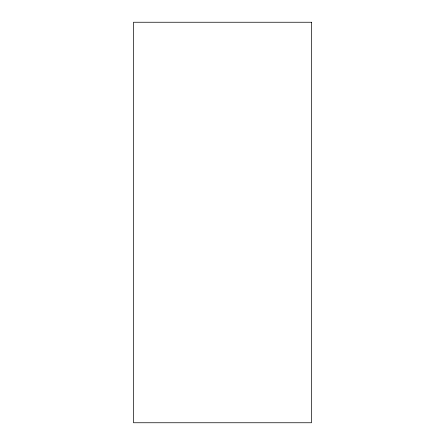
<?xml version="1.0" encoding="UTF-8"?>
<svg xmlns="http://www.w3.org/2000/svg" width="445" height="445" viewBox="0 0 445 445"><rect width="100%" height="100%" fill="white"/><g stroke="black" fill="none" stroke-linecap="round" stroke-linejoin="round"><path stroke-width="0.67" d="M311.5 22.25L133.5 22.25L133.5 422.75L311.5 422.75L311.5 22.25"/></g></svg>
